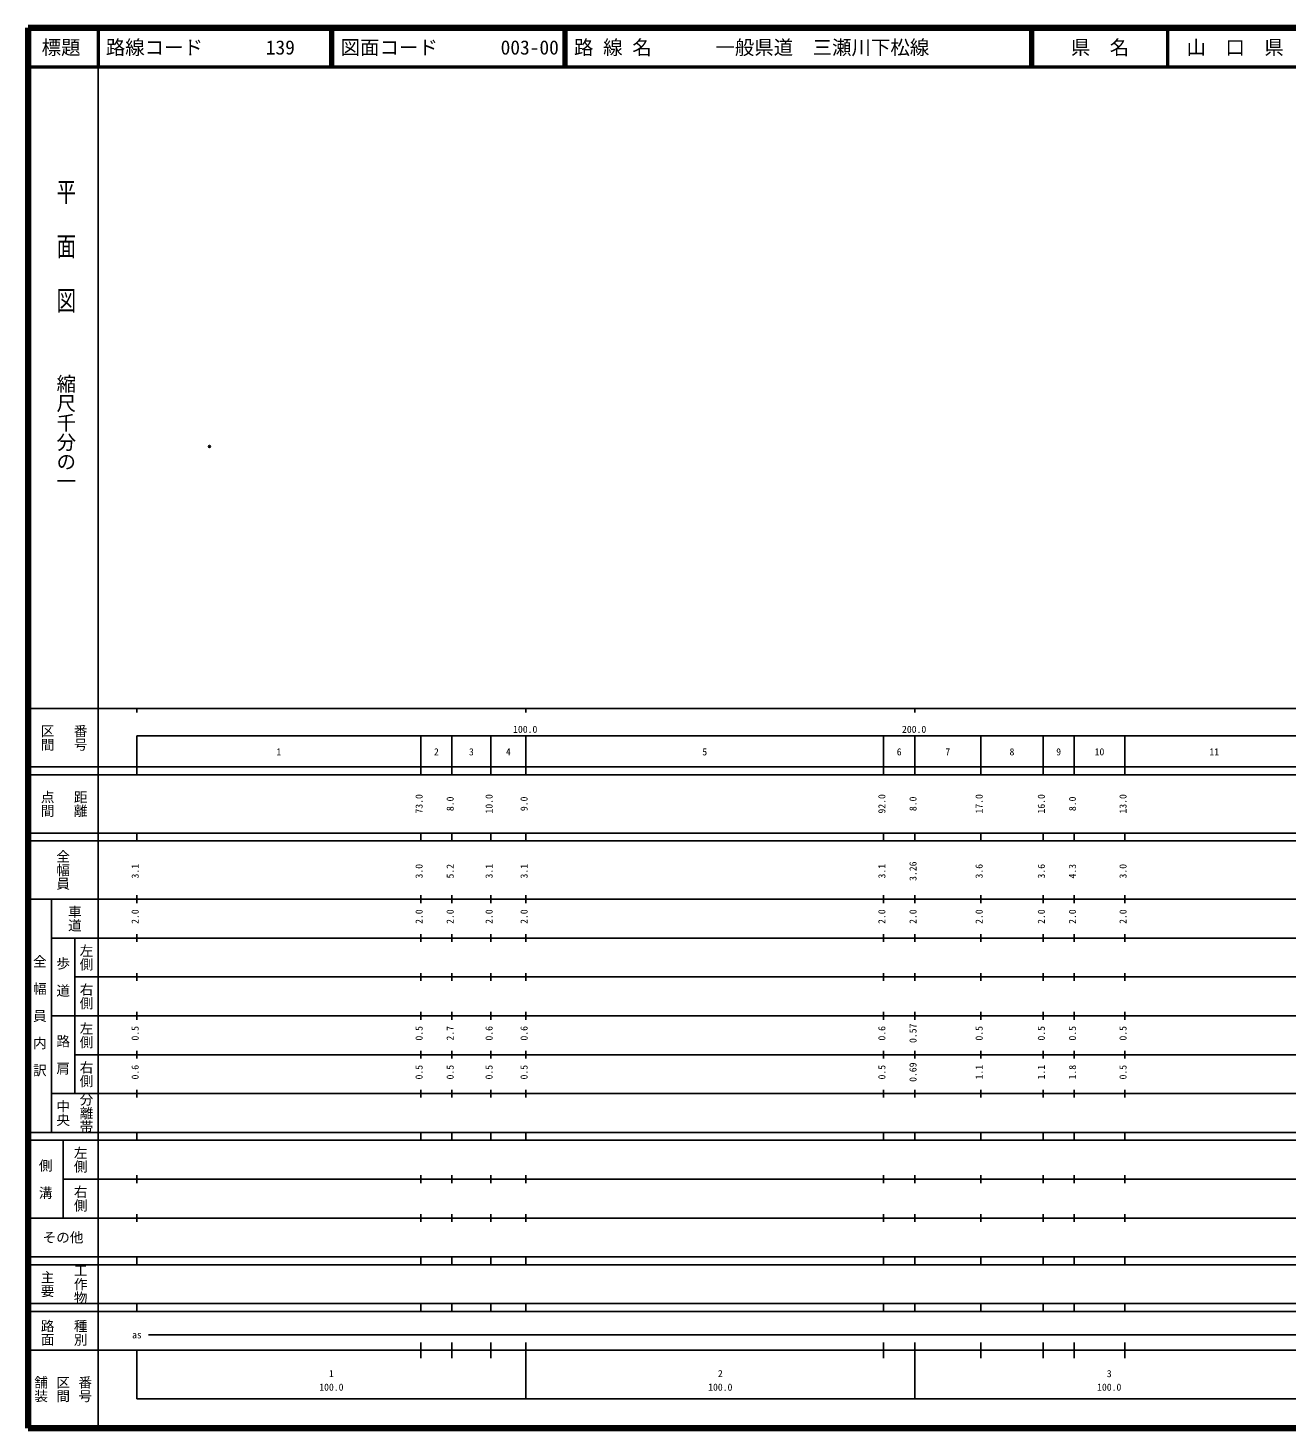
# Model space of a CAD drawing. Units: millimetres on the paper. Extents: x 40 to 680, y 20 to 380.
# Drawn here: x 40 to 363.7, y 20 to 380 of the extents above; entities that cross this region are included whole.
import ezdxf
from ezdxf.enums import TextEntityAlignment as Align

# ---------------------------------------------------------------- set-up
doc = ezdxf.new("R2010")
doc.units = ezdxf.units.MM
doc.header["$PDMODE"] = 32
doc.header["$PDSIZE"] = 0.5
doc.layers.add('M-OTRS', color=6, linetype='Continuous')
doc.layers.add('M-TTL-TXT', color=7, linetype='Continuous')
for name, color, linetype, lineweight in [('M-TTL', 2, 'Continuous', 140), ('M-TTL-BAND', 7, 'Continuous', 25), ('M-TTL-LINE', 7, 'Continuous', 50)]:
    doc.layers.add(name, color=color, linetype=linetype, lineweight=lineweight)
doc.styles.add('@ＭＳ ゴシック', font='')
doc.styles.add('ＭＳ ゴシック', font='')
doc.styles.get('@ＭＳ ゴシック').set_extended_font_data('@MS Gothic')
doc.styles.get('ＭＳ ゴシック').set_extended_font_data('MS Gothic')

msp = doc.modelspace()

# ---------------------------------------------------------------- linework, layer by layer
at = {"layer": 'M-OTRS'}
msp.add_point((86.64, 272.421), dxfattribs=at)
at = {"layer": 'M-TTL'}
for p, q in [((40, 380), (40, 20)), ((680, 380), (40, 380)), ((40, 20), (680, 20))]:
    msp.add_line(p, q, dxfattribs=at)
at = {"layer": 'M-TTL-BAND'}
for p, q in [((58, 370), (58, 20)), ((40, 205), (579, 205)), ((68, 205), (68, 204)), ((168, 205), (168, 204)), ((268, 205), (268, 204)), ((68, 198), (579, 198)), ((68, 198), (68, 188)), ((141, 188), (141, 198)), ((149, 188), (149, 198)), ((159, 188), (159, 198)), ((168, 188), (168, 198)), ((260, 188), (260, 198)), ((268, 188), (268, 198)), ((285, 188), (285, 198)), ((301, 188), (301, 198)), ((309, 188), (309, 198)), ((322, 188), (322, 198)), ((40, 190), (579, 190)), ((40, 188), (579, 188)), ((40, 173), (579, 173)), ((68, 171), (68, 173)), ((141, 171), (141, 173)), ((149, 171), (149, 173)), ((159, 171), (159, 173)), ((168, 171), (168, 173)), ((260, 171), (260, 173)), ((268, 171), (268, 173)), ((285, 171), (285, 173)), ((301, 171), (301, 173)), ((309, 171), (309, 173)), ((322, 171), (322, 173)), ((40, 171), (579, 171)), ((40, 156), (579, 156)), ((46, 96), (46, 156)), ((68, 155), (68, 157)), ((141, 155), (141, 157)), ((149, 155), (149, 157)), ((159, 155), (159, 157)), ((168, 155), (168, 157)), ((260, 155), (260, 157)), ((268, 155), (268, 157)), ((285, 155), (285, 157)), ((301, 155), (301, 157)), ((309, 155), (309, 157)), ((322, 155), (322, 157)), ((46, 146), (579, 146)), ((52, 146), (52, 106)), ((68, 145), (68, 147)), ((141, 145), (141, 147)), ((149, 145), (149, 147)), ((159, 145), (159, 147)), ((168, 145), (168, 147)), ((260, 145), (260, 147)), ((268, 145), (268, 147)), ((285, 145), (285, 147)), ((301, 145), (301, 147)), ((309, 145), (309, 147)), ((322, 145), (322, 147)), ((68, 135), (68, 137)), ((141, 135), (141, 137)), ((149, 135), (149, 137)), ((159, 135), (159, 137)), ((168, 135), (168, 137)), ((260, 135), (260, 137)), ((268, 135), (268, 137)), ((285, 135), (285, 137)), ((301, 135), (301, 137)), ((309, 135), (309, 137)), ((322, 135), (322, 137)), ((52, 136), (579, 136)), ((46, 126), (579, 126)), ((68, 125), (68, 127)), ((141, 125), (141, 127)), ((149, 125), (149, 127)), ((159, 125), (159, 127)), ((168, 125), (168, 127)), ((260, 125), (260, 127)), ((268, 125), (268, 127)), ((285, 125), (285, 127)), ((301, 125), (301, 127)), ((309, 125), (309, 127)), ((322, 125), (322, 127)), ((52, 116), (579, 116)), ((68, 115), (68, 117)), ((141, 115), (141, 117)), ((149, 115), (149, 117)), ((159, 115), (159, 117)), ((168, 115), (168, 117)), ((260, 115), (260, 117)), ((268, 115), (268, 117)), ((285, 115), (285, 117)), ((301, 115), (301, 117)), ((309, 115), (309, 117)), ((322, 115), (322, 117)), ((46, 106), (579, 106)), ((68, 105), (68, 107)), ((141, 105), (141, 107)), ((149, 105), (149, 107)), ((159, 105), (159, 107)), ((168, 105), (168, 107)), ((260, 105), (260, 107)), ((268, 105), (268, 107)), ((285, 105), (285, 107)), ((301, 105), (301, 107)), ((309, 105), (309, 107)), ((322, 105), (322, 107)), ((40, 96), (579, 96)), ((40, 94), (579, 94)), ((49, 94), (49, 74)), ((68, 94), (68, 96)), ((141, 94), (141, 96)), ((149, 94), (149, 96)), ((159, 94), (159, 96)), ((168, 94), (168, 96)), ((260, 94), (260, 96)), ((268, 94), (268, 96)), ((285, 94), (285, 96)), ((301, 94), (301, 96)), ((309, 94), (309, 96)), ((322, 94), (322, 96)), ((49, 84), (579, 84)), ((68, 83), (68, 85)), ((141, 83), (141, 85)), ((149, 83), (149, 85)), ((159, 83), (159, 85)), ((168, 83), (168, 85)), ((260, 83), (260, 85)), ((268, 83), (268, 85)), ((285, 83), (285, 85)), ((301, 83), (301, 85)), ((309, 83), (309, 85)), ((322, 83), (322, 85)), ((40, 74), (579, 74)), ((68, 73), (68, 75)), ((141, 73), (141, 75)), ((149, 73), (149, 75)), ((159, 73), (159, 75)), ((168, 73), (168, 75)), ((260, 73), (260, 75)), ((268, 73), (268, 75)), ((285, 73), (285, 75)), ((301, 73), (301, 75)), ((309, 73), (309, 75)), ((322, 73), (322, 75)), ((40, 64), (579, 64)), ((40, 62), (579, 62)), ((68, 62), (68, 64)), ((141, 62), (141, 64)), ((149, 62), (149, 64)), ((159, 62), (159, 64)), ((168, 62), (168, 64)), ((260, 62), (260, 64)), ((268, 62), (268, 64)), ((285, 62), (285, 64)), ((301, 62), (301, 64)), ((309, 62), (309, 64)), ((322, 62), (322, 64)), ((40, 52), (579, 52)), ((68, 50), (68, 52)), ((141, 50), (141, 52)), ((149, 50), (149, 52)), ((159, 50), (159, 52)), ((168, 50), (168, 52)), ((260, 50), (260, 52)), ((268, 50), (268, 52)), ((285, 50), (285, 52)), ((301, 50), (301, 52)), ((309, 50), (309, 52)), ((322, 50), (322, 52)), ((40, 50), (579, 50)), ((71, 44), (565, 44)), ((40, 40), (579, 40)), ((68, 40), (68, 27.5)), ((141, 38), (141, 42)), ((149, 38), (149, 42)), ((159, 38), (159, 42)), ((168, 27.5), (168, 42)), ((260, 38), (260, 42)), ((268, 27.5), (268, 42)), ((285, 38), (285, 42)), ((301, 38), (301, 42)), ((309, 38), (309, 42)), ((322, 38), (322, 42)), ((68, 27.5), (579, 27.5))]:
    msp.add_line(p, q, dxfattribs=at)
at = {"layer": 'M-TTL-LINE'}
for p, q in [((58, 380), (58, 370)), ((117.75, 380), (117.75, 370)), ((118.25, 380), (118.25, 370)), ((177.75, 380), (177.75, 370)), ((178.25, 380), (178.25, 370)), ((297.75, 380), (297.75, 370)), ((298.25, 380), (298.25, 370)), ((333, 380), (333, 370)), ((40, 370), (680, 370))]:
    msp.add_line(p, q, dxfattribs=at)

# ---------------------------------------------------------------- texts
at = {"layer": 'M-TTL-BAND', "style": '@ＭＳ ゴシック', "width": 1.4}
msp.add_text('平  面  図', height=3.666, rotation=270, dxfattribs=at).set_placement((49.777, 306.475), align=Align.MIDDLE_RIGHT)
at = {"layer": 'M-TTL-BAND', "style": '@ＭＳ ゴシック'}
msp.add_text('縮尺千分の一', height=3.666, rotation=270, dxfattribs=at).set_placement((49.777, 261.03), align=Align.MIDDLE_RIGHT)
for s, p in [('区間', (45, 197.5)), ('番号', (53.5, 197.5)), ('点間', (45, 180.5)), ('距離', (53.5, 180.5)), ('全幅員', (49, 163.5)), ('車道', (52, 151)), ('左側', (55, 141)), ('全\u3000幅\u3000員\u3000内\u3000訳', (43, 126)), ('歩\u3000道', (49, 136)), ('右側', (55, 131)), ('左側', (55, 121)), ('路\u3000肩', (49, 116)), ('右側', (55, 111)), ('分離帯', (55, 101)), ('中央', (49, 101)), ('左側', (53.5, 89)), ('側\u3000溝', (44.5, 84)), ('右側', (53.5, 79)), ('工作物', (53.5, 57)), ('主要', (45, 57)), ('路面', (45, 44.5)), ('種別', (53.5, 44.5)), ('舗装', (43.333, 30)), ('区間', (49, 30)), ('番号', (54.667, 30))]:
    msp.add_text(s, height=2.566, rotation=270, dxfattribs=at).set_placement(p, align=Align.MIDDLE_CENTER)
at = {"layer": 'M-TTL-BAND', "style": 'ＭＳ ゴシック'}
for s, p in [('100.0', (167.844, 198.195)), ('200.0', (267.844, 198.195)), ('1', (104.5, 192.405)), ('2', (145, 192.405)), ('3', (154, 192.405)), ('4', (163.5, 192.405)), ('5', (214, 192.405)), ('6', (264, 192.405)), ('7', (276.5, 192.405)), ('8', (293, 192.405)), ('9', (305, 192.405)), ('10', (315.5, 192.405)), ('11', (345, 192.405)), ('as', (68, 42.5)), ('1', (118, 32.523)), ('2', (218, 32.523)), ('3', (318, 32.523)), ('100.0', (118, 29.033)), ('100.0', (218, 29.033)), ('100.0', (318, 29.033))]:
    msp.add_text(s, height=1.833, dxfattribs=at).set_placement(p, align=Align.BOTTOM_CENTER)
for s, p in [('73.0', (142, 180.5)), ('8.0', (150, 180.5)), ('10.0', (160, 180.5)), ('9.0', (169, 180.5)), ('92.0', (261, 180.5)), ('8.0', (269, 180.5)), ('17.0', (286, 180.5)), ('16.0', (302, 180.5)), ('8.0', (310, 180.5)), ('13.0', (323, 180.5)), ('3.1', (69, 163.174)), ('3.0', (142, 163.174)), ('5.2', (150, 163.174)), ('3.1', (160, 163.174)), ('3.1', (169, 163.174)), ('3.1', (261, 163.174)), ('3.26', (269, 163.174)), ('3.6', (286, 163.174)), ('3.6', (302, 163.174)), ('4.3', (310, 163.174)), ('3.0', (323, 163.174)), ('2.0', (69, 151.5)), ('2.0', (142, 151.5)), ('2.0', (150, 151.5)), ('2.0', (160, 151.5)), ('2.0', (169, 151.5)), ('2.0', (261, 151.5)), ('2.0', (269, 151.5)), ('2.0', (286, 151.5)), ('2.0', (302, 151.5)), ('2.0', (310, 151.5)), ('2.0', (323, 151.5)), ('0.5', (69, 121.5)), ('0.5', (142, 121.5)), ('2.7', (150, 121.5)), ('0.6', (160, 121.5)), ('0.6', (169, 121.5)), ('0.6', (261, 121.5)), ('0.57', (269, 121.5)), ('0.5', (286, 121.5)), ('0.5', (302, 121.5)), ('0.5', (310, 121.5)), ('0.5', (323, 121.5)), ('0.6', (69, 111.5)), ('0.5', (142, 111.5)), ('0.5', (150, 111.5)), ('0.5', (160, 111.5)), ('0.5', (169, 111.5)), ('0.5', (261, 111.5)), ('0.69', (269, 111.5)), ('1.1', (286, 111.5)), ('1.1', (302, 111.5)), ('1.8', (310, 111.5)), ('0.5', (323, 111.5))]:
    msp.add_text(s, height=1.833, rotation=90, dxfattribs=at).set_placement(p, align=Align.BOTTOM_CENTER)
msp.add_text('その他', height=2.566, dxfattribs=at).set_placement((49, 69), align=Align.MIDDLE_CENTER)
at = {"layer": 'M-TTL-TXT', "style": 'ＭＳ ゴシック'}
for s, p in [('標題', (48.5, 375)), ('県\u3000名', (315.625, 375)), ('山\u3000口\u3000県', (350.375, 375))]:
    msp.add_text(s, height=3.666, dxfattribs=at).set_placement(p, align=Align.MIDDLE_CENTER)
for s, p in [('路線コード', (60, 375)), ('139', (101.142, 375)), ('図面コード', (120.38, 375)), ('003-00', (161.521, 375)), ('路 線 名', (180.38, 375)), ('一般県道\u3000三瀬川下松線', (216.734, 375))]:
    msp.add_text(s, height=3.666, dxfattribs=at).set_placement(p, align=Align.MIDDLE_LEFT)

doc.saveas('drawing.dxf')
